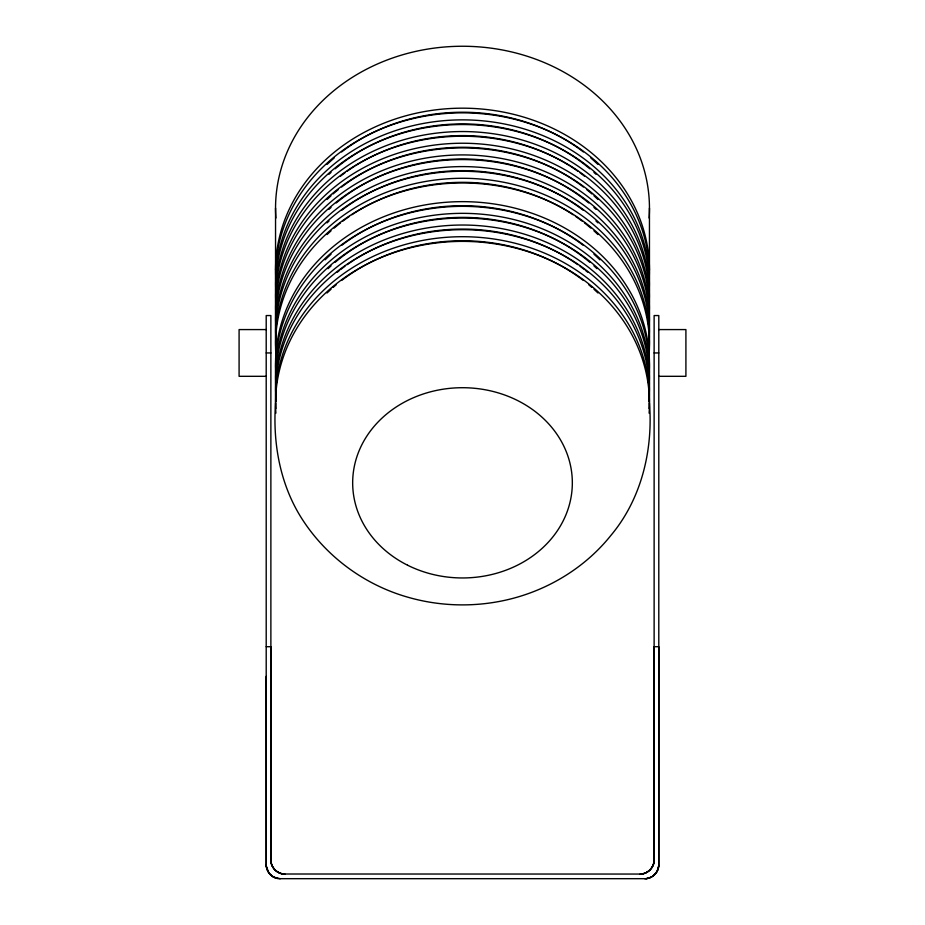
<?xml version="1.0" encoding="UTF-8"?>
<svg xmlns="http://www.w3.org/2000/svg" width="925" height="925" viewBox="0 0 925 925"><rect width="100%" height="100%" fill="white"/><g stroke="black" fill="none" stroke-linecap="round" stroke-linejoin="round"><path stroke-width="1.39" d="M654.125 860.053C654.172 867.234 648.02 873.824 640.794 874.056L283.524 874.009C276.783 873.431 271.175 867.477 270.886 860.747L270.875 315.552L266.203 315.552L266.203 864.725C266.123 871.732 271.881 878.079 278.841 878.681L646.159 878.681C653.143 878.079 658.878 871.732 658.797 864.725L658.797 315.552L654.125 315.552L654.125 860.053C654.241 867.558 647.604 874.183 640.1 874.079M658.785 865.418L657.143 871.338L653.131 875.987M651.385 877.097L646.159 878.681M640.794 874.056C647.789 873.778 653.836 867.731 654.114 860.747L654.125 646.702L658.797 646.702L658.739 866.101C658.091 873.073 651.79 878.831 644.783 878.75M266.203 329.578L239.089 329.578L239.089 376.313L266.203 376.313M658.797 329.578L685.911 329.578L685.911 376.313L658.797 376.313M266.203 352.945L270.875 352.945M654.125 352.945L658.797 352.945M266.203 646.702L270.875 646.702L271.141 862.794C272.378 869.176 278.39 874.113 284.9 874.079M269.834 874.148L273.615 877.097L280.217 878.75M283.524 874.009C276.552 873.35 270.782 867.083 270.875 860.053M277.488 878.484C271.037 877.258 266.261 871.246 266.203 864.725M268.955 873.084L266.261 866.101L266.203 676.372M649.454 208.16L649.454 270.088M649.454 403.288C653.177 450.267 641.383 499.257 610.627 535.748C586.762 565.464 553.185 586.901 516.624 597.353C481.439 607.401 443.561 607.401 408.376 597.353C366.08 585.479 328.375 558.365 303.932 521.827C280.599 487.14 272.574 444.555 275.546 403.288M275.546 208.16L275.546 270.088M275.893 218.046A186.954 161.91 0 0 1 462.5 46.25A186.954 161.91 0 0 1 649.107 218.046M275.893 279.974A186.954 161.91 0 0 1 462.5 108.179A186.954 161.91 0 0 1 649.107 279.974M327.045 164.453A182.283 157.863 0 0 1 334.133 158.013M341.626 151.931A182.283 157.863 0 0 1 583.374 151.931M590.867 158.013A182.283 157.863 0 0 1 597.955 164.453M275.893 284.646A186.954 161.91 0 0 1 462.5 112.85A186.954 161.91 0 0 1 649.107 284.646M275.893 291.653A186.954 161.91 0 0 1 462.5 119.868A186.954 161.91 0 0 1 649.107 291.653M329.022 174.27A182.283 157.863 0 0 1 331.034 172.42M335.174 168.801A182.283 157.863 0 0 1 589.826 168.801M593.966 172.42A182.283 157.863 0 0 1 595.978 174.27M275.893 296.324A186.954 161.91 0 0 1 462.5 124.54A186.954 161.91 0 0 1 649.107 296.324M275.893 303.342A186.954 161.91 0 0 1 462.5 131.547A186.954 161.91 0 0 1 649.107 303.342M340.527 176.143A182.283 157.863 0 0 1 344.956 172.802M347.222 171.171A182.283 157.863 0 0 1 354.171 166.488M355.362 165.748A182.283 157.863 0 0 1 569.638 165.748M570.829 166.488A182.283 157.863 0 0 1 577.778 171.171M580.044 172.802A182.283 157.863 0 0 1 584.473 176.143M275.893 308.013A186.954 161.91 0 0 1 462.5 136.218A186.954 161.91 0 0 1 649.107 308.013M275.893 315.02A186.954 161.91 0 0 1 462.5 143.236A186.954 161.91 0 0 1 649.107 315.02M327.045 199.511A182.283 157.863 0 0 1 331.034 195.788M333.092 193.961A182.283 157.863 0 0 1 338.365 189.544M341.626 186.977A182.283 157.863 0 0 1 583.374 186.977M586.635 189.544A182.283 157.863 0 0 1 591.908 193.961M593.966 195.788A182.283 157.863 0 0 1 597.955 199.511M275.893 319.692A186.954 161.91 0 0 1 462.5 147.907A186.954 161.91 0 0 1 649.107 319.692M275.893 326.71A186.954 161.91 0 0 1 462.5 154.914A186.954 161.91 0 0 1 649.107 326.71M329.022 209.316A182.283 157.863 0 0 1 331.034 207.477M336.238 202.968A182.283 157.863 0 0 1 588.762 202.968M593.966 207.477A182.283 157.863 0 0 1 595.978 209.316M275.893 331.381A186.954 161.91 0 0 1 462.5 159.586A186.954 161.91 0 0 1 649.107 331.381M275.893 338.388A186.954 161.91 0 0 1 462.5 166.604A186.954 161.91 0 0 1 649.107 338.388M327.045 222.879A182.283 157.863 0 0 1 329.022 221.006M341.626 210.345A182.283 157.863 0 0 1 354.171 201.546M355.362 200.794A182.283 157.863 0 0 1 569.638 200.794M570.829 201.546A182.283 157.863 0 0 1 583.374 210.345M595.978 221.006A182.283 157.863 0 0 1 597.955 222.879M275.893 343.071A186.954 161.91 0 0 1 462.5 171.275A186.954 161.91 0 0 1 649.107 343.071M275.893 350.078A186.954 161.91 0 0 1 462.5 178.282A186.954 161.91 0 0 1 649.107 350.078M327.045 234.568A182.283 157.863 0 0 1 331.034 230.845M334.133 228.117A182.283 157.863 0 0 1 340.527 222.879M342.724 221.191A182.283 157.863 0 0 1 349.511 216.323M351.835 214.762A182.283 157.863 0 0 1 573.165 214.762M575.489 216.323A182.283 157.863 0 0 1 582.276 221.191M584.473 222.879A182.283 157.863 0 0 1 590.867 228.117M593.966 230.845A182.283 157.863 0 0 1 597.955 234.568M275.893 354.749A186.954 161.91 0 0 1 462.5 182.965A186.954 161.91 0 0 1 649.107 354.749M275.893 373.446A186.954 161.91 0 0 1 462.5 201.65A186.954 161.91 0 0 1 649.107 373.446M325.091 259.832A182.283 157.863 0 0 1 331.034 254.213M341.626 245.403A182.283 157.863 0 0 1 583.374 245.403M593.966 254.213A182.283 157.863 0 0 1 599.909 259.832M275.893 378.117A186.954 161.91 0 0 1 462.5 206.333A186.954 161.91 0 0 1 649.107 378.117M275.893 385.135A186.954 161.91 0 0 1 462.5 213.34A186.954 161.91 0 0 1 649.107 385.135M328.028 268.678A182.283 157.863 0 0 1 331.034 265.891M335.174 262.284A182.283 157.863 0 0 1 589.826 262.284M593.966 265.891A182.283 157.863 0 0 1 596.972 268.678M275.893 389.807A186.954 161.91 0 0 1 462.5 218.011A186.954 161.91 0 0 1 649.107 389.807M275.893 396.813A186.954 161.91 0 0 1 462.5 225.029A186.954 161.91 0 0 1 649.107 396.813M337.301 272.204A182.283 157.863 0 0 1 339.44 270.47M340.527 269.614A182.283 157.863 0 0 1 344.956 266.273M347.222 264.654A182.283 157.863 0 0 1 354.171 259.971M355.362 259.22A182.283 157.863 0 0 1 569.638 259.22M570.829 259.971A182.283 157.863 0 0 1 577.778 264.654M580.044 266.273A182.283 157.863 0 0 1 584.473 269.614M585.56 270.47A182.283 157.863 0 0 1 587.699 272.204M275.893 401.485A186.954 161.91 0 0 1 462.5 229.701A186.954 161.91 0 0 1 649.107 401.485M275.893 408.503A186.954 161.91 0 0 1 462.5 236.708A186.954 161.91 0 0 1 649.107 408.503M327.045 292.982A182.283 157.863 0 0 1 331.034 289.259M333.092 287.444A182.283 157.863 0 0 1 336.238 284.761M341.626 280.46A182.283 157.863 0 0 1 583.374 280.46M588.762 284.761A182.283 157.863 0 0 1 591.908 287.444M593.966 289.259A182.283 157.863 0 0 1 597.955 292.982M275.893 413.174A186.954 161.91 0 0 1 462.5 241.379A186.954 161.91 0 0 1 649.107 413.174M407.578 565.21A109.832 95.125 0 0 0 572.332 482.827A109.832 95.125 0 0 0 407.578 400.456A109.832 95.125 0 0 0 407.578 565.21"/></g></svg>
